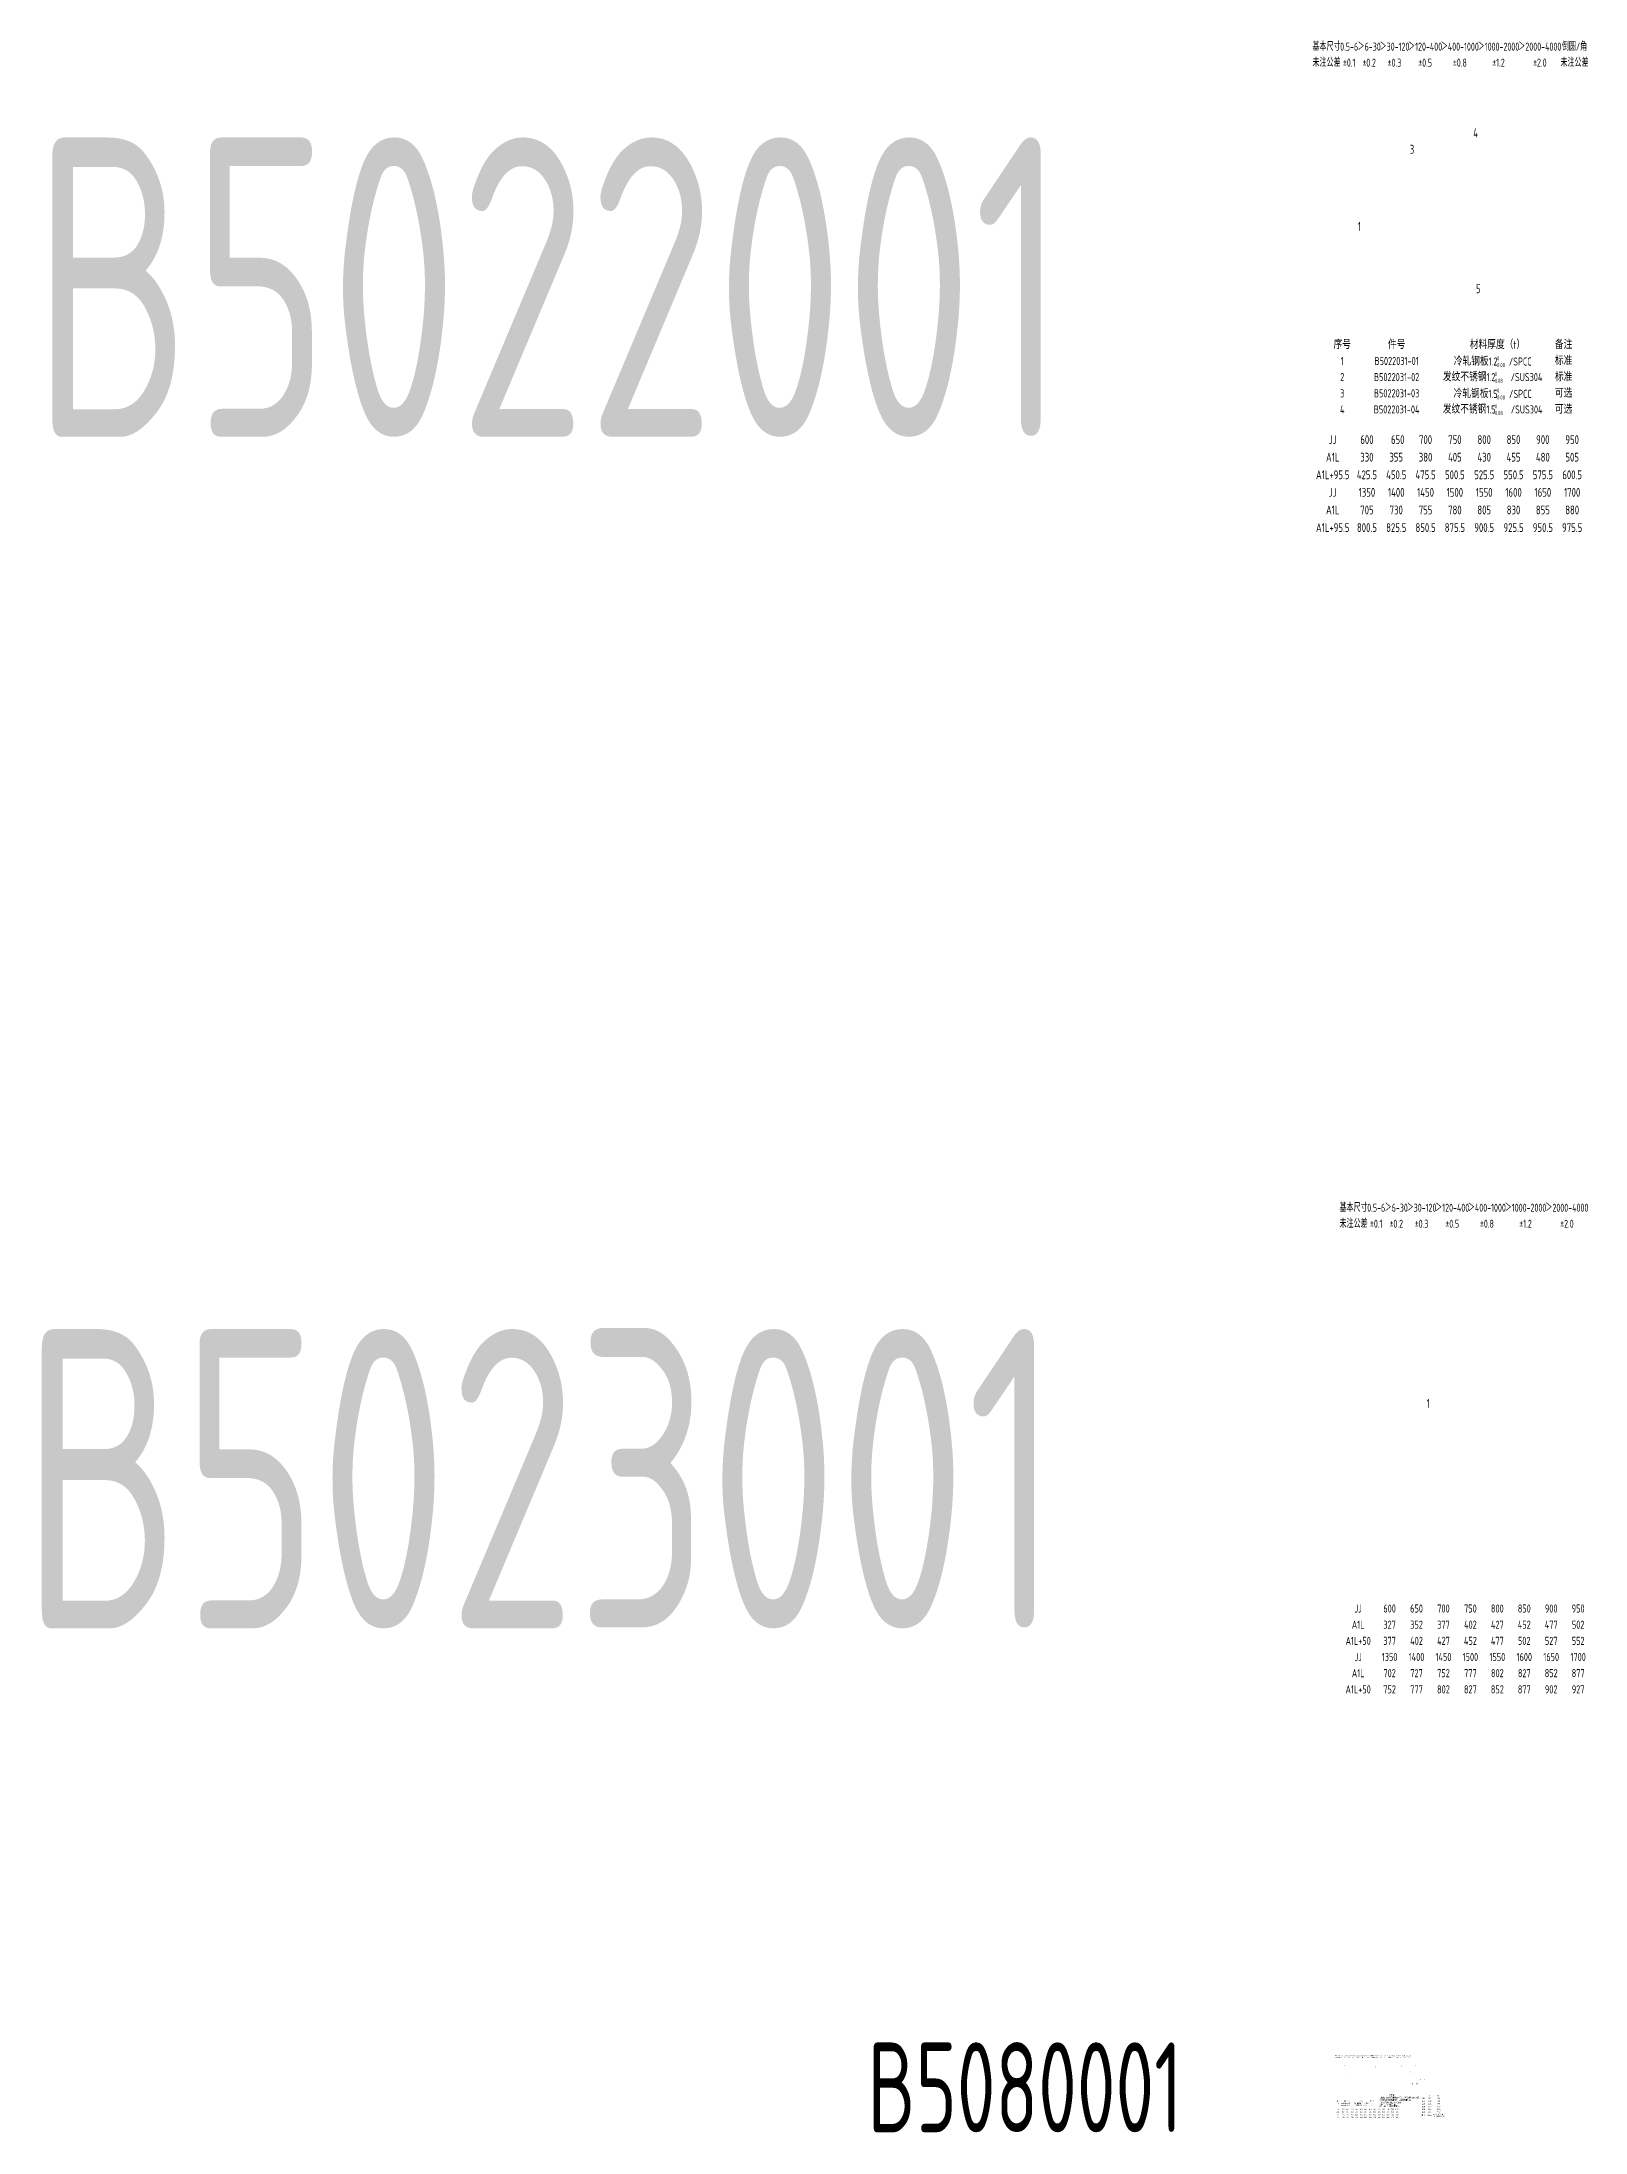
# Model space of a CAD drawing. Header units: inches. Extents: x 14216 to 120088, y -28810 to 23559.
# Drawn here: x 75895 to 81052, y 13692 to 20675 of the extents above; entities that cross this region are included whole.
import ezdxf
from ezdxf.enums import TextEntityAlignment as Align

# ---------------------------------------------------------------- set-up
doc = ezdxf.new("R2010")
doc.units = ezdxf.units.IN
doc.header["$LTSCALE"] = 0.3
doc.header["$MEASUREMENT"] = 0
for name, color, linetype in [('2', 2, 'Continuous'), ('2细实线', 2, 'Continuous'), ('6', 3, 'Continuous'), ('7', 4, 'Continuous')]:
    doc.layers.add(name, color=color, linetype=linetype)
doc.layers.add('5', color=3, linetype='Continuous', lineweight=40)
doc.styles.add('HZ', font='isocp2.shx', dxfattribs={"width": 0.7, "bigfont": 'hztxt.shx'})

msp = doc.modelspace()

# ---------------------------------------------------------------- texts
at = {"layer": '2', "color": 4, "style": 'HZ', "width": 0.7}
for s, p in [('3', (80466.3, 20301)), ('4', (80678.1, 20355.8)), ('1', (80292.5, 20043.4)), ('5', (80687.3, 19835.4)), ('1', (80522.4, 16111.6))]:
    msp.add_text(s, height=30, dxfattribs=at).set_placement(p)
at = {"layer": '2', "style": 'HZ', "width": 0.8}
for s, height, p in [('序号', 27, (80240.4, 19663)), ('1', 27, (80240.4, 19609)), ('B5022031-01', 27, (80422, 19609)), ('件号', 27, (80422, 19663)), ('冷轧钢板1.2   /SPCC', 27, (80742.7, 19607.1)), ('材料厚度（t）', 27, (80758.9, 19663)), ('标准', 27, (80980, 19609)), ('备注', 27, (80980, 19663)), ('2', 27, (80240.4, 19555)), ('B5022031-02', 27, (80422, 19555)), ('发纹不锈钢1.2    /SUS304 ', 27, (80749.3, 19555)), ('标准', 27, (80980, 19555)), ('3', 27, (80240.4, 19501)), ('B5022031-03', 27, (80422, 19501)), ('冷轧钢板1.5   /SPCC', 27, (80742.7, 19499.1)), ('可选', 27, (80980, 19501)), ('4', 27, (80240.4, 19447)), ('B5022031-04', 27, (80422, 19447)), ('发纹不锈钢1.5    /SUS304 ', 27, (80749.3, 19447)), ('可选', 27, (80980, 19447)), ('2400', 4.5, (80511.7, 13777.7)), ('2500', 4.5, (80511.7, 13768.7)), ('2600', 4.5, (80511.7, 13759.7)), ('2200', 4.5, (80511.7, 13795.7)), ('2300', 4.5, (80511.7, 13786.7)), ('2100', 4.5, (80511.7, 13804.7)), ('HH', 4.5, (80511.7, 13813.7)), ('2415', 4.5, (80532.7, 13777.7)), ('2515', 4.5, (80532.7, 13768.7)), ('2215', 4.5, (80532.7, 13795.7)), ('2315', 4.5, (80532.7, 13786.7)), ('2615', 4.5, (80532.7, 13759.7)), ('2115', 4.5, (80532.7, 13804.7)), ('L', 4.5, (80532.7, 13813.7)), ('L1', 4.5, (80561.5, 13814)), ('其 他', 4.5, (80511.4, 13748.5)), ('HH+15', 4.5, (80532.7, 13748.8))]:
    msp.add_text(s, height=height, dxfattribs=at).set_placement(p, align=Align.MIDDLE_CENTER)
at = {"layer": '2', "style": 'HZ'}
for s, height, width, p in [('材 料', 4.5, 0.85, (80297.4, 13793)), ('1980', 4.5, 0.8, (80556.9, 13802.5)), ('1980', 4.5, 0.8, (80556.8, 13793.6)), ('1980', 4.5, 0.8, (80556.9, 13784.6)), ('1980', 4.5, 0.8, (80557.1, 13775.4)), ('1980', 4.5, 0.8, (80557.2, 13766.4)), ('1980', 4.5, 0.8, (80557.1, 13757.6)), ('HH＜2100时为HH-120', 3.848, 0.8, (80544.6, 13749.1)), ('HH≥2100时为1980', 3.848, 0.8, (80546.9, 13743))]:
    msp.add_text(s, height=height, dxfattribs=dict(at, width=width)).set_placement(p)
at = {"layer": '2', "color": 6, "attachment_point": 5, "style": 'HZ'}
for s, insert, char_height in [('\\A1;B5022001', (77592.7, 19855.7), 1000), ('\\A1;B5023001', (77564.2, 15875.1), 1000), ('\\A1;B5080001', (79180.4, 13842), 300)]:
    msp.add_mtext(s, dxfattribs=dict(at, insert=insert, char_height=char_height))
at = {"layer": '2', "attachment_point": 1, "style": 'HZ'}
for s, insert, char_height in [(' 0\\P-0.08', (80750.8, 19624.9), 13.73), (' 0\\P-0.08', (80743.6, 19572.5), 13.73), (' 0\\P-0.08', (80750.8, 19516.9), 13.73), (' 0\\P-0.08', (80743.6, 19464.5), 13.73), (' 0\\P-0.06', (80300.4, 13784.9), 2.21), (' 0\\P-0.08', (80300.7, 13791.7), 2.21)]:
    msp.add_mtext(s, dxfattribs=dict(at, insert=insert, char_height=char_height))
at = {"layer": '2细实线', "linetype": 'ByBlock', "style": 'HZ', "width": 0.65}
for s, p in [('基本尺寸', (80187.7, 20658.9)), ('0.5-6', (80263.4, 20658.9)), ('＞6-30', (80330.2, 20658.9)), ('＞30-120', (80414.9, 20658.9)), ('＞120-400', (80517.3, 20658.9)), ('＞400-1000', (80633.2, 20658.9)), ('＞1000-2000', (80762.4, 20658.9)), ('＞2000-4000', (80900.5, 20658.9)), ('倒圆/角', (81016.3, 20658.9)), ('未注公差', (80187.7, 20605.4)), ('%%p0.1', (80263.4, 20605.4)), ('%%p0.2', (80330.2, 20605.4)), ('%%p0.3', (80414.9, 20605.4)), ('%%p0.5', (80517.3, 20605.4)), ('%%p0.8', (80633.2, 20605.4)), ('%%p1.2', (80762.4, 20605.4)), ('%%p2.0', (80900.5, 20605.4)), ('未注公差', (81016.3, 20605.4)), ('基本尺寸', (80278.1, 16780.3)), ('0.5-6', (80353.8, 16780.3)), ('＞6-30', (80420.7, 16780.3)), ('＞30-120', (80505.3, 16780.3)), ('＞120-400', (80607.8, 16780.3)), ('＞400-1000', (80723.6, 16780.3)), ('＞1000-2000', (80852.8, 16780.3)), ('＞2000-4000', (80990.9, 16780.3)), ('未注公差', (80278.1, 16726.8)), ('%%p0.1', (80353.8, 16726.8)), ('%%p0.2', (80420.7, 16726.8)), ('%%p0.3', (80505.3, 16726.8)), ('%%p0.5', (80607.8, 16726.8)), ('%%p0.8', (80723.6, 16726.8)), ('%%p1.2', (80852.8, 16726.8)), ('%%p2.0', (80990.9, 16726.8))]:
    msp.add_text(s, height=26.73, dxfattribs=at).set_placement(p, align=Align.MIDDLE_CENTER)
at = {"layer": '2细实线', "style": 'HZ', "width": 0.8}
for s, height, p in [('JJ', 29.39, (80208.4, 19346.3)), ('600', 29.39, (80322.7, 19346.3)), ('650', 29.39, (80425.6, 19346.3)), ('700', 29.39, (80518.7, 19346.3)), ('750', 29.39, (80616.6, 19346.3)), ('800', 29.39, (80714.6, 19346.3)), ('850', 29.39, (80812.6, 19346.3)), ('900', 29.39, (80910.5, 19346.3)), ('950', 29.39, (81008.5, 19346.3)), ('A1L', 29.39, (80208.4, 19287.5)), ('330', 29.39, (80322.7, 19287.5)), ('355', 29.39, (80420.7, 19287.5)), ('380', 29.39, (80518.7, 19287.5)), ('405', 29.39, (80616.6, 19287.5)), ('430', 29.39, (80714.6, 19287.5)), ('455', 29.39, (80812.6, 19287.5)), ('480', 29.39, (80910.5, 19287.5)), ('505', 29.39, (81008.5, 19287.5)), ('A1L+95.5', 29.39, (80208.4, 19228.7)), ('425.5', 29.39, (80322.7, 19228.7)), ('450.5', 29.39, (80420.7, 19228.7)), ('475.5', 29.39, (80518.7, 19228.7)), ('500.5', 29.39, (80616.6, 19228.7)), ('525.5', 29.39, (80714.6, 19228.7)), ('550.5', 29.39, (80812.6, 19228.7)), ('575.5', 29.39, (80910.5, 19228.7)), ('600.5', 29.39, (81008.5, 19228.7)), ('JJ', 29.39, (80208.4, 19170)), ('1350', 29.39, (80322.7, 19170)), ('1400', 29.39, (80420.7, 19170)), ('1450', 29.39, (80518.7, 19170)), ('1500', 29.39, (80616.6, 19170)), ('1550', 29.39, (80714.6, 19170)), ('1600', 29.39, (80812.6, 19170)), ('1650', 29.39, (80910.5, 19170)), ('1700', 29.39, (81008.5, 19170)), ('A1L+95.5', 29.39, (80208.4, 19052.4)), ('A1L', 29.39, (80208.4, 19111.2)), ('800.5', 29.39, (80322.7, 19052.4)), ('705', 29.39, (80322.7, 19111.2)), ('825.5', 29.39, (80420.7, 19052.4)), ('730', 29.39, (80420.7, 19111.2)), ('850.5', 29.39, (80518.7, 19052.4)), ('755', 29.39, (80518.7, 19111.2)), ('875.5', 29.39, (80616.6, 19052.4)), ('780', 29.39, (80616.6, 19111.2)), ('900.5', 29.39, (80714.6, 19052.4)), ('805', 29.39, (80714.6, 19111.2)), ('925.5', 29.39, (80812.6, 19052.4)), ('830', 29.39, (80812.6, 19111.2)), ('950.5', 29.39, (80910.5, 19052.4)), ('855', 29.39, (80910.5, 19111.2)), ('975.5', 29.39, (81008.5, 19052.4)), ('880', 29.39, (81008.5, 19111.2)), ('JJ', 27, (80293.5, 15441.4)), ('650', 27, (80488.5, 15441.4)), ('700', 27, (80578.5, 15441.4)), ('750', 27, (80668.5, 15441.4)), ('800', 27, (80758.5, 15441.4)), ('850', 27, (80848.5, 15441.4)), ('900', 27, (80938.5, 15441.4)), ('950', 27, (81028.5, 15441.4)), ('A1L', 27, (80293.5, 15387.4)), ('A1L+50', 27, (80293.5, 15333.4)), ('1350', 27, (80398.5, 15279.4)), ('1400', 27, (80488.5, 15279.4)), ('1450', 27, (80578.5, 15279.4)), ('A1L', 27, (80293.5, 15225.4)), ('JJ', 27, (80293.5, 15279.4)), ('702', 27, (80398.5, 15225.4)), ('727', 27, (80488.5, 15225.4)), ('752', 27, (80578.5, 15225.4)), ('1500', 27, (80668.5, 15279.4)), ('777', 27, (80668.5, 15225.4)), ('802', 27, (80758.5, 15225.4)), ('1600', 27, (80848.5, 15279.4)), ('827', 27, (80848.5, 15225.4)), ('1650', 27, (80938.5, 15279.4)), ('852', 27, (80938.5, 15225.4)), ('1700', 27, (81028.5, 15279.4)), ('877', 27, (81028.5, 15225.4)), ('A1L+50', 27, (80293.5, 15171.4)), ('752', 27, (80398.5, 15171.4)), ('777', 27, (80488.5, 15171.4)), ('802', 27, (80578.5, 15171.4)), ('827', 27, (80668.5, 15171.4)), ('852', 27, (80758.5, 15171.4)), ('877', 27, (80848.5, 15171.4)), ('902', 27, (80938.5, 15171.4)), ('927', 27, (81028.5, 15171.4)), ('A1L', 4.5, (80225.8, 13759.9)), ('JJ', 4.5, (80225.8, 13768.9)), ('325', 4.5, (80243.3, 13759.9)), ('600', 4.5, (80243.3, 13768.9)), ('650', 4.5, (80258.3, 13768.9)), ('350', 4.5, (80258.3, 13759.9)), ('375', 4.5, (80273.3, 13759.9)), ('700', 4.5, (80273.3, 13768.9)), ('750', 4.5, (80288.3, 13768.9)), ('400', 4.5, (80288.3, 13759.9)), ('425', 4.5, (80303.3, 13759.9)), ('800', 4.5, (80303.3, 13768.9)), ('450', 4.5, (80318.3, 13759.9)), ('850', 4.5, (80318.3, 13768.9)), ('475', 4.5, (80333.3, 13759.9)), ('900', 4.5, (80333.3, 13768.9)), ('950', 4.5, (80348.3, 13768.9)), ('500', 4.5, (80348.3, 13759.9)), ('1000', 4.5, (80363.3, 13768.9)), ('525', 4.5, (80363.3, 13759.9)), ('1050', 4.5, (80378.3, 13768.9)), ('550', 4.5, (80378.3, 13759.9)), ('1100', 4.5, (80393.3, 13768.9)), ('575', 4.5, (80393.3, 13759.9)), ('1150', 4.5, (80408.3, 13768.9)), ('600', 4.5, (80408.3, 13759.9)), ('1200', 4.5, (80423.3, 13768.9)), ('625', 4.5, (80423.3, 13759.9)), ('A', 4.5, (80225.8, 13750.9)), ('B', 4.5, (80225.8, 13741.9)), ('448', 4.5, (80243.3, 13750.9)), ('438', 4.5, (80243.3, 13741.9)), ('473', 4.5, (80258.3, 13750.9)), ('463', 4.5, (80258.3, 13741.9)), ('488', 4.5, (80273.3, 13741.9)), ('498', 4.5, (80273.3, 13750.9)), ('523', 4.5, (80288.3, 13750.9)), ('513', 4.5, (80288.3, 13741.9)), ('548', 4.5, (80303.3, 13750.9)), ('538', 4.5, (80303.3, 13741.9)), ('573', 4.5, (80318.3, 13750.9)), ('563', 4.5, (80318.3, 13741.9)), ('588', 4.5, (80333.3, 13741.9)), ('598', 4.5, (80333.3, 13750.9)), ('623', 4.5, (80348.3, 13750.9)), ('613', 4.5, (80348.3, 13741.9)), ('648', 4.5, (80363.3, 13750.9)), ('638', 4.5, (80363.3, 13741.9)), ('673', 4.5, (80378.3, 13750.9)), ('663', 4.5, (80378.3, 13741.9)), ('688', 4.5, (80393.3, 13741.9)), ('698', 4.5, (80393.3, 13750.9)), ('723', 4.5, (80408.3, 13750.9)), ('713', 4.5, (80408.3, 13741.9)), ('748', 4.5, (80423.3, 13750.9)), ('738', 4.5, (80423.3, 13741.9))]:
    msp.add_text(s, height=height, dxfattribs=at).set_placement(p, align=Align.MIDDLE_CENTER)
at = {"layer": '2细实线', "color": 6, "style": 'HZ', "width": 0.8}
for s, height, p in [('3', 4.5, (80244.4, 13912.1)), ('5', 4.5, (80348.9, 13908.3)), ('1', 4.5, (80364.1, 13918.5)), ('6', 4.5, (80437.4, 13912.1)), ('8', 4.5, (80465.7, 13892.4)), ('7', 4.5, (80483.2, 13912.1)), ('4', 4.5, (80264, 13887.6)), ('10', 4.5, (80472.1, 13851.8)), ('11', 4.5, (80488.4, 13852.3)), ('9', 4.5, (80500.8, 13866.9)), ('2', 4.5, (80512.8, 13865.1)), ('3.未标注孔位对称制作。', 5.083, (80364, 13781.4)), ('1.其中JJ和HH按订单或生产号令，件号按照对应的对照表。', 5.083, (80365.1, 13804.2)), ('2.材料为发纹不锈钢板时，表面无明显划痕；', 5.083, (80364.9, 13796.4)), ('周边无毛刺，需贴保护膜保护。', 5.083, (80366.8, 13788.1))]:
    msp.add_text(s, height=height, dxfattribs=at).set_placement(p)
at = {"layer": '2细实线', "style": 'HZ', "width": 0.8}
for s, p in [('序 号', (80221.9, 13793.3)), ('1', (80225.3, 13786.4)), ('2 ', (80225.3, 13779.4)), ('B5080003-02', (80235.7, 13779.9)), ('B5080003-01', (80235.8, 13786.4)), ('件  号', (80246.9, 13793.3)), ('冷轧钢板1.0    /SPCC', (80279.3, 13786.1)), ('不锈钢1.0   /SUS', (80283.6, 13780)), ('备 注', (80333.7, 13793.5))]:
    msp.add_text(s, height=4.5, dxfattribs=at).set_placement(p)
at = {"layer": '2细实线', "color": 6, "style": 'HZ', "width": 0.8}
msp.add_text('4.图示左件，右件对称制作。', height=5.083, dxfattribs=at).set_placement((80363.7, 13774.3), align=Align.BOTTOM_LEFT)
at = {"layer": '5', "style": 'HZ', "width": 0.8}
for s, p in [('600', (80398.5, 15441.4)), ('327', (80398.5, 15387.4)), ('352', (80488.5, 15387.4)), ('377', (80578.5, 15387.4)), ('402', (80668.5, 15387.4)), ('427', (80758.5, 15387.4)), ('452', (80848.5, 15387.4)), ('477', (80938.5, 15387.4)), ('502', (81028.5, 15387.4)), ('377', (80398.5, 15333.4)), ('402', (80488.5, 15333.4)), ('427', (80578.5, 15333.4)), ('452', (80668.5, 15333.4)), ('477', (80758.5, 15333.4)), ('502', (80848.5, 15333.4)), ('527', (80938.5, 15333.4)), ('552', (81028.5, 15333.4)), ('1550', (80758.5, 15279.4))]:
    msp.add_text(s, height=27, dxfattribs=at).set_placement(p, align=Align.MIDDLE_CENTER)
at = {"layer": '6', "style": 'HZ', "width": 0.7}
for s, p in [('未注公差TOL.', (80216.1, 13939.7)), ('基本尺寸 LD.', (80216.7, 13945.4)), ('0.5-6', (80234.6, 13945.3)), ('%%P0.1', (80234.6, 13939.6)), ('＞6-30', (80246, 13945.3)), ('%%P0.2', (80246.7, 13939.6)), ('＞30-120', (80257.3, 13945.4)), ('%%P0.3', (80259.7, 13939.6)), ('＞120-400', (80270.3, 13945.4)), ('%%P0.5', (80274.2, 13939.6)), ('＞400-1000', (80284.7, 13945.4)), ('%%P0.8', (80289, 13939.6)), ('＞1000-2000', (80301.2, 13945.5)), ('%%P1.2', (80306.6, 13939.7)), ('＞2000-4000', (80318.9, 13945.5)), ('%%P2', (80325.5, 13939.7)), ('未注公差TOL.', (80336.3, 13939.7)), ('倒圆/角R/C', (80336.9, 13945.4)), ('0.5-3', (80354.4, 13945.3)), ('%%P0.2', (80354.4, 13939.6)), ('＞3-6', (80367, 13945.3)), ('%%P0.5', (80367.8, 13939.6)), ('＞6', (80379.9, 13945.4)), ('%%P1', (80380.7, 13939.6)), ('短边长度LSS.', (80389.4, 13945.4)), ('未注公差TOL.', (80389.4, 13939.7)), ('＞0-10', (80406.9, 13945.3)), ('%%P1%%D', (80409.5, 13939.6)), ('＞10-50', (80418.4, 13945.3)), ('%%P0.5%%D', (80420.3, 13939.6)), ('＞50-120', (80430.1, 13945.3)), ('%%P0.3%%D', (80433.3, 13939.6)), ('＞120-400', (80442.9, 13945.3)), ('%%P0.15%%D', (80446.4, 13939.6)), ('＞400', (80460.9, 13945.3)), ('%%P0.1%%D', (80461.5, 13939.6))]:
    msp.add_text(s, height=3.25, dxfattribs=at).set_placement(p)
at = {"layer": '7', "color": 3, "style": 'HZ', "width": 0.75}
msp.add_text('工艺要求', height=6, dxfattribs=at).set_placement((80390.3, 13811.1))

doc.saveas('drawing.dxf')
